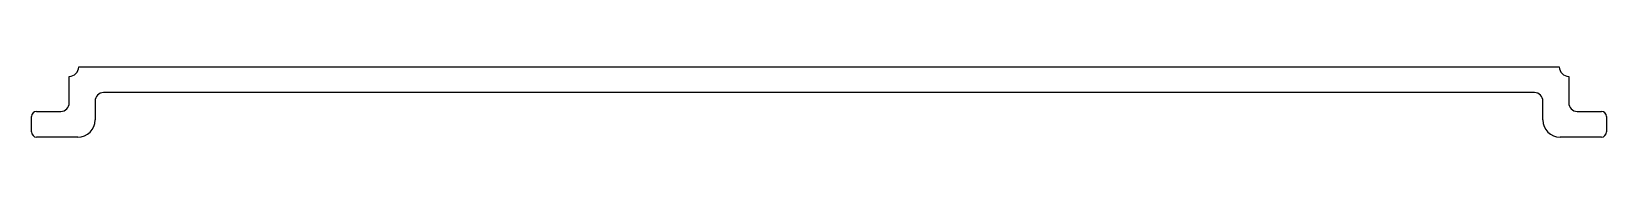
# Model space of a CAD drawing. Extents: x 12254.7 to 12346.4, y 452.2 to 456.3.
import ezdxf

# ---------------------------------------------------------------- set-up
doc = ezdxf.new("R2010")
doc.units = 0
doc.layers.get('0').update_dxf_attribs({"linetype": 'CONTINUOUS'})

msp = doc.modelspace()

# ---------------------------------------------------------------- linework, layer by layer
for p, q in [((12256.855, 454.249), (12256.855, 455.799)), ((12257.405, 456.349), (12343.605, 456.349)), ((12344.155, 455.799), (12344.155, 454.249)), ((12342.155, 454.849), (12258.855, 454.849)), ((12258.355, 454.349), (12258.355, 453.249)), ((12342.655, 453.249), (12342.655, 454.349)), ((12254.655, 452.549), (12254.655, 453.449)), ((12254.955, 453.749), (12256.355, 453.749)), ((12344.655, 453.749), (12346.055, 453.749)), ((12346.355, 453.449), (12346.355, 452.549)), ((12257.355, 452.249), (12254.955, 452.249)), ((12346.055, 452.249), (12343.655, 452.249))]:
    msp.add_line(p, q)
for centre, radius, start, end in [((12256.855, 456.349), 0.55, 270, 0), ((12344.155, 456.349), 0.55, 180, 270), ((12258.855, 454.349), 0.5, 90, 180), ((12342.155, 454.349), 0.5, 0, 90), ((12256.355, 454.249), 0.5, 270, 0), ((12344.655, 454.249), 0.5, 180, 270), ((12254.955, 453.449), 0.3, 90, 180), ((12257.355, 453.249), 1, 270, 0), ((12343.655, 453.249), 1, 180, 270), ((12346.055, 453.449), 0.3, 360, 90), ((12254.955, 452.549), 0.3, 180, 270), ((12346.055, 452.549), 0.3, 270, 0)]:
    msp.add_arc(centre, radius, start, end)

doc.saveas('drawing.dxf')
